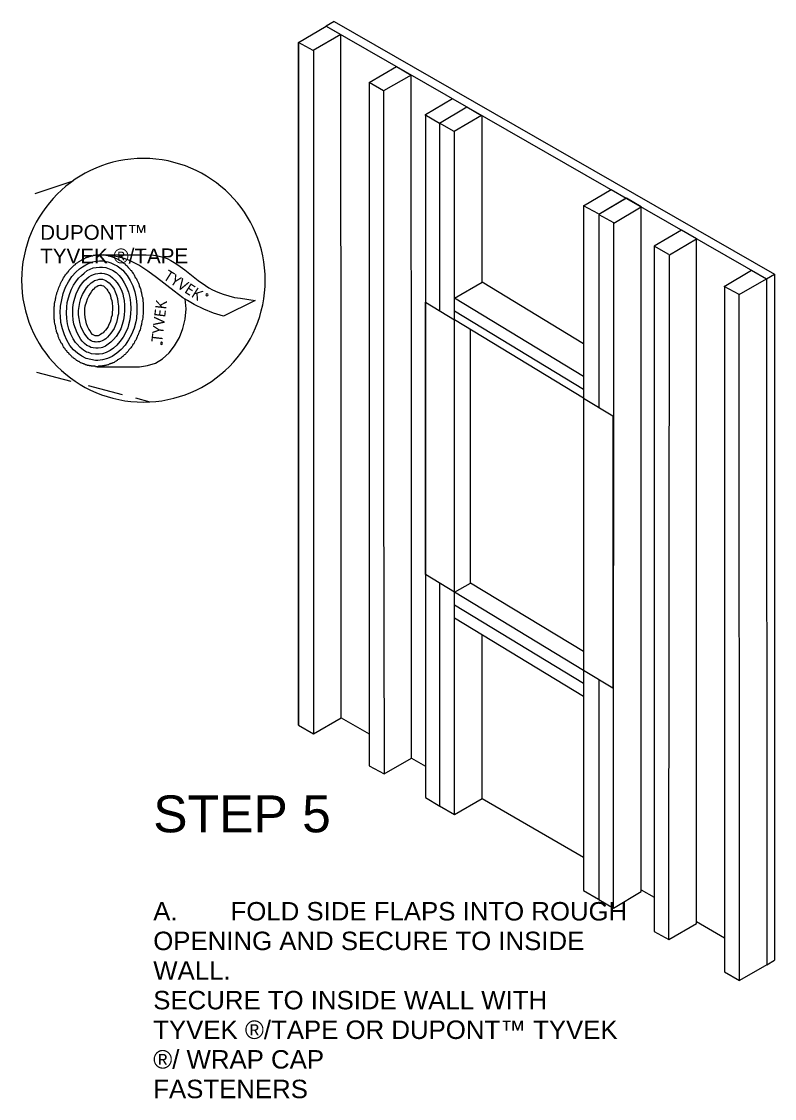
# Model space of a CAD drawing. Header units: inches. Extents: x 0 to 32.7, y -0.1 to 22.9.
# Drawn here: x 10.607 to 13.795, y 6.586 to 11.147 of the extents above; entities that cross this region are included whole.
import ezdxf

# ---------------------------------------------------------------- set-up
doc = ezdxf.new("R2010")
doc.units = ezdxf.units.IN
doc.header["$MEASUREMENT"] = 0
doc.layers.add('PDF_Geometry', color=7, linetype='Continuous', true_color=0x5d5d5d)
doc.layers.add('PDF_Text', color=7, linetype='Continuous')
doc.styles.add('PDF Arial', font='arial.ttf')
doc.styles.add('PDF Chief Blueprint', font='Chief_Blueprint.ttf')
doc.styles.add('PDF Malgun Gothic', font='malgun.ttf')

msp = doc.modelspace()

# ---------------------------------------------------------------- linework, layer by layer
at = {"layer": 'PDF_Geometry', "color": 254, "lineweight": 18, "true_color": 0xe1e1e1}
for points in [[(11.93042777777778, 11.14694166666667), (11.89709444444444, 11.12694166666667), (13.76209444444445, 10.05694166666667), (13.79542777777778, 10.07694166666667)], [(10.94209444444444, 10.15860833333333), (11.13542777777778, 10.15860833333333), (11.16542777777778, 10.15694166666667), (11.19042777777778, 10.15360833333333), (11.20709444444445, 10.14860833333333), (11.22376111111111, 10.14360833333333), (11.23876111111111, 10.135275), (11.25376111111111, 10.12694166666667), (11.26876111111111, 10.11694166666667), (11.29876111111111, 10.095275), (11.35542777777778, 10.050275), (11.38542777777778, 10.02860833333333), (11.40042777777778, 10.01860833333333), (11.41542777777778, 10.010275), (11.43876111111111, 10.000275), (11.46042777777778, 9.991941666666667), (11.48542777777778, 9.985275000000001), (11.50876111111111, 9.978608333333334), (11.53376111111111, 9.975275), (11.59709444444444, 9.965275), (11.46209444444444, 9.898608333333334), (11.42042777777778, 9.911941666666667), (11.37876111111111, 9.928608333333335), (11.33876111111111, 9.948608333333334), (11.31042777777778, 9.965275), (11.29042777777778, 9.976941666666667), (11.25376111111111, 10.005275), (11.17876111111111, 10.06360833333333), (11.14209444444444, 10.090275), (11.10376111111111, 10.115275), (11.08376111111111, 10.125275), (11.06376111111111, 10.135275), (11.04209444444444, 10.14360833333333), (11.02042777777778, 10.14860833333333), (10.99042777777778, 10.155275), (10.95376111111111, 10.15860833333333)], [(10.95209444444444, 10.13360833333333), (10.95209444444444, 10.13360666666667)], [(10.95042777777778, 10.10694166666667), (10.95042777777778, 10.10694)], [(10.92709444444444, 9.685275), (11.10709444444444, 9.685275), (11.14042777777778, 9.690275000000002), (11.17376111111111, 9.700275000000001), (11.20376111111111, 9.718608333333334), (11.23209444444444, 9.743608333333334), (11.25542777777778, 9.773608333333334), (11.27542777777778, 9.808608333333334), (11.29042777777778, 9.846941666666668), (11.30042777777778, 9.886941666666667), (11.30376111111111, 9.930275), (11.30042777777778, 9.971941666666668)], [(11.96042777777778, 8.198608333333334), (12.07876111111111, 8.130275000000001)], [(12.25876111111111, 8.026941666666668), (12.31709444444444, 7.993608333333334)], [(12.55709444444445, 7.856941666666668), (12.98709444444444, 7.608608333333335)], [(13.23042777777778, 7.470275000000001), (13.28542777777778, 7.438608333333335)], [(13.46542777777778, 7.335274999999999), (13.58376111111111, 7.266941666666668)], [(13.76376111111111, 7.151941666666666), (13.79542777777778, 7.171941666666669)]]:
    msp.add_lwpolyline(points, dxfattribs=at)
at = {"layer": 'PDF_Geometry', "color": 7, "lineweight": 18}
for points in [[(11.93042777777778, 11.14694166666667), (13.79542777777778, 10.07694166666667), (13.79542777777778, 7.171941666666669)], [(10.82376111111111, 10.470275), (10.66376111111111, 10.41694166666667)], [(12.44042777777778, 8.730275), (12.31709444444444, 8.805275), (12.31709444444444, 9.958608333333334), (12.44042777777778, 9.883608333333335)], [(10.67042777777778, 9.661941666666667), (10.81542777777778, 9.623608333333333)], [(10.88876111111111, 9.605275), (11.03376111111111, 9.566941666666667)], [(11.15209444444444, 9.535275), (11.09042777777778, 9.551941666666668)], [(12.98709444444444, 9.551941666666668), (13.11042777777778, 9.476941666666667), (13.11042777777778, 8.323608333333334), (12.98709444444444, 8.398608333333334)]]:
    msp.add_lwpolyline(points, dxfattribs=at)
at = {"layer": 'PDF_Geometry', "color": 253, "lineweight": 18, "true_color": 0xa2a2a2}
for points in [[(11.84376111111111, 11.02360833333333), (11.84376111111111, 9.138608333333334), (11.84376111111111, 8.130275000000001), (11.96042777777778, 8.198608333333334), (11.96042777777778, 9.110275000000001), (11.96042777777778, 9.300275000000001), (11.95876111111111, 11.09194166666667), (11.84209444444445, 11.02360833333333), (11.78042777777778, 11.05860833333333), (11.89709444444444, 11.12694166666667), (11.95876111111111, 11.09194166666667)], [(12.07876111111111, 10.88860833333333), (12.19542777777778, 10.95694166666667), (12.25709444444444, 10.920275)], [(12.14042777777778, 10.85360833333333), (12.07876111111111, 10.88860833333333), (12.07876111111111, 9.230275), (12.07876111111111, 7.995275000000001), (12.14209444444444, 7.960275000000001)], [(12.49376111111111, 10.78360833333333), (12.43209444444445, 10.820275), (12.31709444444444, 10.75194166666667), (12.31709444444444, 9.280275000000001), (12.31709444444444, 7.860275), (12.37876111111111, 7.823608333333334)], [(12.31542777777778, 10.75360833333333), (12.37709444444445, 10.71694166666667), (12.49209444444444, 10.785275), (12.55542777777778, 10.74860833333333), (12.43876111111111, 10.68194166666667), (12.37709444444445, 10.71694166666667), (12.37709444444445, 9.920275)], [(12.55709444444445, 10.27694166666667), (12.55709444444445, 10.74860833333333)], [(12.37709444444445, 8.768608333333335), (12.37709444444445, 7.825275000000001), (12.44042777777778, 7.788608333333334), (12.44042777777778, 10.680275)], [(12.98709444444444, 9.643608333333335), (12.44042777777778, 9.975275), (12.55709444444445, 10.04360833333333), (12.55709444444445, 10.61360833333333)], [(12.98709444444444, 10.36694166666667), (13.10376111111111, 10.435275), (13.16709444444444, 10.39860833333333), (13.05209444444444, 10.330275), (13.05209444444444, 9.511941666666667)], [(13.05042777777778, 10.33194166666667), (12.98709444444444, 10.36694166666667), (12.98709444444444, 7.466941666666667), (13.05042777777778, 7.430275000000002)], [(13.11376111111111, 7.391941666666668), (13.23042777777778, 7.461941666666668), (13.23042777777778, 10.36194166666667), (13.16876111111111, 10.39860833333333), (13.05209444444444, 10.330275), (13.11376111111111, 10.295275)], [(13.05209444444444, 8.358608333333335), (13.05209444444444, 7.428608333333333), (13.11376111111111, 7.391941666666668), (13.11542777777778, 10.29360833333333), (13.23042777777778, 10.36194166666667)], [(13.34876111111111, 7.258608333333335), (13.46542777777778, 7.326941666666666), (13.46542777777778, 10.22694166666667), (13.40209444444444, 10.26360833333333), (13.28542777777778, 10.195275)], [(13.34876111111111, 10.160275), (13.28542777777778, 10.195275), (13.28542777777778, 7.293608333333335), (13.34876111111111, 7.258608333333335), (13.35042777777778, 10.15860833333333), (13.46542777777778, 10.22694166666667)], [(13.58376111111111, 10.025275), (13.58376111111111, 7.121941666666668), (13.64709444444444, 7.085274999999999), (13.64542777777778, 9.990275), (13.58209444444445, 10.025275), (13.69876111111111, 10.09360833333333), (13.76209444444445, 10.05694166666667), (13.76376111111111, 7.151941666666666), (13.64709444444444, 7.085274999999999)], [(12.98709444444444, 9.781941666666667), (12.55709444444445, 10.04360833333333)], [(13.64542777777778, 9.990275), (13.76209444444445, 10.05694166666667)], [(12.98709444444444, 9.588608333333333), (12.44042777777778, 9.920275)], [(12.98709444444444, 9.551941666666668), (12.44042777777778, 9.883608333333335)], [(12.98709444444444, 8.398608333333334), (12.44042777777778, 8.730275), (12.50876111111111, 8.768608333333335), (12.50876111111111, 9.841941666666667)], [(12.98709444444444, 8.478608333333334), (12.50876111111111, 8.768608333333335)], [(12.98709444444444, 8.343608333333334), (12.44042777777778, 8.675275000000001)], [(12.98709444444444, 8.288608333333334), (12.44042777777778, 8.620275000000001)], [(12.44042777777778, 7.788608333333334), (12.55709444444445, 7.856941666666668), (12.55709444444445, 8.548608333333334)], [(11.78042777777778, 8.166941666666668), (11.84376111111111, 8.130275000000001)]]:
    msp.add_lwpolyline(points, dxfattribs=at)
for points in [[(11.78042777777778, 8.166941666666668), (11.78042777777778, 9.235275000000001), (11.78042777777778, 11.05860833333333), (11.78042777777778, 9.235275000000001)], [(12.25709444444444, 10.920275), (12.14042777777778, 10.85360833333333), (12.14042777777778, 9.243608333333334), (12.14209444444444, 7.960275000000001), (12.25876111111111, 8.026941666666668), (12.25876111111111, 9.021941666666667), (12.25876111111111, 9.268608333333335)]]:
    msp.add_lwpolyline(points, close=True, dxfattribs=at)
at = {"layer": 'PDF_Geometry', "color": 7, "lineweight": 18}
msp.add_lwpolyline([(11.12349046111111, 10.56694136666667, 0.0002666152543070975), (11.12292777777778, 10.56694166666667, 3667.052950814895)], format="xyb", close=True, dxfattribs=at)
at = {"layer": 'PDF_Geometry', "color": 254, "lineweight": 18, "true_color": 0xe1e1e1}
for points in [[(10.91376111111111, 9.686941666666668), (10.91209444444444, 9.686941666666668), (10.90876111111111, 9.686941666666668), (10.90709444444444, 9.686941666666668), (10.90542777777778, 9.686941666666668), (10.90376111111111, 9.686941666666668), (10.90209444444444, 9.688608333333335), (10.90042777777778, 9.688608333333335), (10.89709444444444, 9.688608333333335), (10.89542777777778, 9.688608333333335), (10.89376111111111, 9.690275000000002), (10.89209444444444, 9.690275000000002), (10.88876111111111, 9.690275000000002), (10.88709444444445, 9.690275000000002), (10.88542777777778, 9.691941666666667), (10.88376111111111, 9.691941666666667), (10.88042777777778, 9.693608333333334), (10.87876111111111, 9.693608333333334), (10.87709444444445, 9.693608333333334), (10.87542777777778, 9.695275), (10.87209444444444, 9.695275), (10.87042777777778, 9.696941666666667), (10.86876111111111, 9.696941666666667), (10.86542777777778, 9.698608333333334), (10.86376111111111, 9.700275000000001), (10.86209444444444, 9.700275000000001), (10.85876111111111, 9.701941666666666), (10.85709444444444, 9.701941666666666), (10.85542777777778, 9.703608333333333), (10.85209444444444, 9.705275), (10.85042777777778, 9.706941666666667), (10.84876111111111, 9.706941666666667), (10.84542777777778, 9.708608333333334), (10.84376111111111, 9.710275000000001), (10.84042777777778, 9.711941666666668), (10.83876111111111, 9.713608333333333), (10.83709444444444, 9.715275), (10.83376111111111, 9.716941666666667), (10.83209444444445, 9.718608333333334), (10.83042777777778, 9.720275), (10.82709444444444, 9.721941666666668), (10.82542777777778, 9.723608333333335), (10.82209444444444, 9.725275), (10.82042777777778, 9.728608333333334), (10.81876111111111, 9.730275), (10.81542777777778, 9.731941666666668), (10.81376111111111, 9.733608333333335), (10.81209444444444, 9.736941666666667), (10.80876111111111, 9.738608333333334), (10.80709444444445, 9.741941666666667), (10.80542777777778, 9.743608333333334), (10.80209444444444, 9.745275000000001), (10.80042777777778, 9.748608333333333), (10.79876111111111, 9.751941666666667), (10.79542777777778, 9.753608333333334), (10.79376111111111, 9.756941666666668), (10.79209444444444, 9.760275), (10.79042777777778, 9.761941666666667), (10.78709444444444, 9.765275), (10.78542777777778, 9.768608333333335), (10.78376111111111, 9.771941666666667), (10.78209444444444, 9.775275), (10.78042777777778, 9.778608333333334), (10.77876111111111, 9.781941666666667), (10.77542777777778, 9.785275), (10.77376111111111, 9.788608333333334), (10.77209444444444, 9.791941666666668), (10.77042777777778, 9.795275), (10.76876111111111, 9.798608333333334), (10.76709444444444, 9.801941666666668), (10.76542777777778, 9.806941666666667), (10.76376111111111, 9.810275), (10.76209444444445, 9.813608333333335), (10.76209444444445, 9.818608333333334), (10.76042777777778, 9.821941666666667), (10.75876111111111, 9.825275000000001), (10.75709444444444, 9.830275), (10.75542777777778, 9.833608333333334), (10.75542777777778, 9.838608333333333), (10.75376111111111, 9.841941666666667), (10.75209444444445, 9.846941666666668), (10.75209444444445, 9.851941666666667), (10.75042777777778, 9.855275), (10.75042777777778, 9.860275000000001), (10.74876111111111, 9.865275), (10.74876111111111, 9.868608333333334), (10.74709444444444, 9.873608333333333), (10.74709444444444, 9.878608333333334), (10.74709444444444, 9.881941666666668), (10.74542777777778, 9.886941666666667), (10.74542777777778, 9.891941666666668), (10.74542777777778, 9.896941666666667), (10.74542777777778, 9.901941666666668), (10.74542777777778, 9.905275000000001), (10.74542777777778, 9.910275), (10.74542777777778, 9.915275000000001), (10.74542777777778, 9.920275), (10.74542777777778, 9.925275000000001), (10.74542777777778, 9.930275), (10.74542777777778, 9.933608333333334), (10.74542777777778, 9.938608333333335), (10.74709444444444, 9.943608333333334), (10.74709444444444, 9.948608333333334), (10.74709444444444, 9.953608333333333), (10.74876111111111, 9.958608333333334), (10.74876111111111, 9.961941666666668), (10.75042777777778, 9.966941666666667), (10.75042777777778, 9.971941666666668), (10.75209444444445, 9.976941666666667), (10.75209444444445, 9.980275), (10.75376111111111, 9.985275000000001), (10.75542777777778, 9.990275), (10.75709444444444, 9.993608333333334), (10.75709444444444, 9.998608333333333), (10.75876111111111, 10.00360833333333), (10.76042777777778, 10.00694166666667), (10.76209444444445, 10.01194166666667), (10.76376111111111, 10.015275), (10.76542777777778, 10.020275), (10.76709444444444, 10.02360833333333), (10.76876111111111, 10.02860833333333), (10.77042777777778, 10.03194166666667), (10.77209444444444, 10.03694166666667), (10.77376111111111, 10.040275), (10.77542777777778, 10.04360833333333), (10.77709444444444, 10.04860833333333), (10.78042777777778, 10.05194166666667), (10.78209444444444, 10.055275), (10.78376111111111, 10.05860833333333), (10.78542777777778, 10.06194166666667), (10.78876111111111, 10.06694166666667), (10.79042777777778, 10.070275), (10.79376111111111, 10.07360833333333), (10.79542777777778, 10.07694166666667), (10.79709444444445, 10.080275), (10.80042777777778, 10.08194166666667), (10.80209444444444, 10.085275), (10.80542777777778, 10.08860833333333), (10.80709444444445, 10.09194166666667), (10.81042777777778, 10.095275), (10.81209444444444, 10.09694166666667), (10.81376111111111, 10.100275), (10.81709444444444, 10.10194166666667), (10.82042777777778, 10.105275), (10.82209444444444, 10.10694166666667), (10.82542777777778, 10.110275), (10.82709444444444, 10.11194166666667), (10.83042777777778, 10.115275), (10.83209444444445, 10.11694166666667), (10.83542777777778, 10.11860833333333), (10.83709444444444, 10.12194166666667), (10.84042777777778, 10.12360833333333), (10.84209444444445, 10.125275), (10.84542777777778, 10.12694166666667), (10.84876111111111, 10.12860833333333), (10.85042777777778, 10.130275), (10.85376111111111, 10.13194166666667), (10.85542777777778, 10.13360833333333), (10.85876111111111, 10.135275), (10.86042777777778, 10.13694166666667), (10.86376111111111, 10.13860833333333), (10.86542777777778, 10.140275), (10.86876111111111, 10.14194166666667), (10.87209444444444, 10.14194166666667), (10.87376111111111, 10.14360833333333), (10.87709444444445, 10.145275), (10.87876111111111, 10.14694166666667), (10.88209444444444, 10.14694166666667), (10.88376111111111, 10.14860833333333), (10.88709444444445, 10.14860833333333), (10.88876111111111, 10.150275), (10.89209444444444, 10.150275), (10.89376111111111, 10.15194166666667), (10.89542777777778, 10.15194166666667), (10.89876111111111, 10.15360833333333), (10.90042777777778, 10.15360833333333), (10.90376111111111, 10.155275), (10.90542777777778, 10.155275), (10.90876111111111, 10.155275), (10.91042777777778, 10.15694166666667), (10.91209444444444, 10.15694166666667), (10.91542777777778, 10.15694166666667), (10.91709444444444, 10.15694166666667), (10.91876111111111, 10.15694166666667), (10.92209444444445, 10.15860833333333), (10.92376111111111, 10.15860833333333), (10.92542777777778, 10.15860833333333), (10.92876111111111, 10.15860833333333), (10.93042777777778, 10.15860833333333), (10.93209444444445, 10.15860833333333), (10.93376111111111, 10.15860833333333), (10.93709444444444, 10.15860833333333), (10.93876111111111, 10.15860833333333), (10.94042777777778, 10.15860833333333), (10.94209444444444, 10.15860833333333), (10.94542777777778, 10.15860833333333), (10.94709444444444, 10.15860833333333), (10.94876111111111, 10.15860833333333), (10.95042777777778, 10.15860833333333), (10.95209444444444, 10.15860833333333), (10.95376111111111, 10.15860833333333), (10.95542777777778, 10.15860833333333), (10.95876111111111, 10.15860833333333), (10.96042777777778, 10.15860833333333), (10.96209444444444, 10.15860833333333), (10.96376111111111, 10.15694166666667), (10.96542777777778, 10.15694166666667), (10.96709444444445, 10.15694166666667), (10.97042777777778, 10.15694166666667), (10.97209444444444, 10.15694166666667), (10.97376111111111, 10.155275), (10.97542777777778, 10.155275), (10.97876111111111, 10.155275), (10.98042777777778, 10.15360833333333), (10.98209444444444, 10.15360833333333), (10.98376111111111, 10.15360833333333), (10.98709444444444, 10.15194166666667), (10.98876111111111, 10.15194166666667), (10.99042777777778, 10.150275), (10.99209444444444, 10.150275), (10.99542777777778, 10.14860833333333), (10.99709444444444, 10.14860833333333), (10.99876111111111, 10.14694166666667), (11.00209444444445, 10.14694166666667), (11.00376111111111, 10.145275), (11.00542777777778, 10.145275), (11.00876111111111, 10.14360833333333), (11.01042777777778, 10.14194166666667), (11.01209444444445, 10.14194166666667), (11.01542777777778, 10.140275), (11.01709444444444, 10.13860833333333), (11.01876111111111, 10.13694166666667), (11.02209444444444, 10.13694166666667), (11.02376111111111, 10.135275), (11.02709444444444, 10.13360833333333), (11.02876111111111, 10.13194166666667), (11.03042777777778, 10.130275), (11.03376111111111, 10.12860833333333), (11.03542777777778, 10.12694166666667), (11.03709444444444, 10.125275), (11.04042777777778, 10.12360833333333), (11.04209444444444, 10.12194166666667), (11.04542777777778, 10.120275), (11.04709444444445, 10.11694166666667), (11.04876111111111, 10.115275), (11.05209444444444, 10.11360833333333), (11.05376111111111, 10.11194166666667), (11.05542777777778, 10.10860833333333), (11.05876111111111, 10.10694166666667), (11.06042777777778, 10.10360833333333), (11.06209444444444, 10.10194166666667), (11.06542777777778, 10.09860833333333), (11.06709444444444, 10.09694166666667), (11.06876111111111, 10.09360833333333), (11.07209444444444, 10.09194166666667), (11.07376111111111, 10.08860833333333), (11.07542777777778, 10.085275), (11.07709444444444, 10.08360833333333), (11.08042777777778, 10.080275), (11.08209444444445, 10.07694166666667), (11.08376111111111, 10.07360833333333), (11.08542777777778, 10.070275), (11.08709444444444, 10.06694166666667), (11.08876111111111, 10.06360833333333), (11.09209444444445, 10.060275), (11.09376111111111, 10.05694166666667), (11.09542777777778, 10.05360833333333), (11.09709444444444, 10.050275), (11.09876111111111, 10.04694166666667), (11.10042777777778, 10.04194166666667), (11.10209444444444, 10.03860833333333), (11.10376111111111, 10.035275), (11.10542777777778, 10.03194166666667), (11.10542777777778, 10.02694166666667), (11.10709444444444, 10.02360833333333), (11.10876111111111, 10.01860833333333), (11.11042777777778, 10.015275), (11.11209444444444, 10.01194166666667), (11.11209444444444, 10.00694166666667), (11.11376111111111, 10.00194166666667), (11.11542777777778, 9.998608333333333), (11.11542777777778, 9.993608333333334), (11.11709444444444, 9.990275), (11.11709444444444, 9.985275000000001), (11.11876111111111, 9.980275), (11.11876111111111, 9.976941666666667), (11.12042777777778, 9.971941666666668), (11.12042777777778, 9.966941666666667), (11.12042777777778, 9.961941666666668), (11.12209444444444, 9.958608333333334), (11.12209444444444, 9.953608333333333), (11.12209444444444, 9.948608333333334), (11.12209444444444, 9.943608333333334), (11.12209444444444, 9.938608333333335), (11.12209444444444, 9.935275), (11.12209444444444, 9.930275), (11.12209444444444, 9.925275000000001), (11.12209444444444, 9.920275), (11.12209444444444, 9.915275000000001), (11.12209444444444, 9.910275), (11.12209444444444, 9.906941666666667), (11.12042777777778, 9.901941666666668), (11.12042777777778, 9.896941666666667), (11.12042777777778, 9.891941666666668), (11.11876111111111, 9.886941666666667), (11.11876111111111, 9.883608333333335), (11.11709444444444, 9.878608333333334), (11.11709444444444, 9.873608333333333), (11.11542777777778, 9.868608333333334), (11.11542777777778, 9.863608333333334), (11.11376111111111, 9.860275000000001), (11.11209444444444, 9.855275), (11.11042777777778, 9.850275), (11.11042777777778, 9.846941666666668), (11.10876111111111, 9.841941666666667), (11.10709444444444, 9.836941666666668), (11.10542777777778, 9.833608333333334), (11.10376111111111, 9.828608333333333), (11.10209444444444, 9.825275000000001), (11.10042777777778, 9.820275), (11.09876111111111, 9.816941666666667), (11.09709444444444, 9.811941666666668), (11.09542777777778, 9.808608333333334), (11.09376111111111, 9.805275), (11.09209444444445, 9.800275000000001), (11.09042777777778, 9.796941666666667), (11.08709444444444, 9.793608333333333), (11.08542777777778, 9.790275000000001), (11.08376111111111, 9.785275), (11.08209444444445, 9.781941666666667), (11.07876111111111, 9.778608333333334), (11.07709444444444, 9.775275), (11.07542777777778, 9.771941666666667), (11.07209444444444, 9.768608333333335), (11.07042777777778, 9.765275), (11.06709444444444, 9.761941666666667), (11.06542777777778, 9.760275), (11.06209444444444, 9.756941666666668), (11.06042777777778, 9.753608333333334), (11.05876111111111, 9.750275), (11.05542777777778, 9.748608333333333), (11.05376111111111, 9.745275000000001), (11.05042777777778, 9.741941666666667), (11.04876111111111, 9.740275), (11.04542777777778, 9.736941666666667), (11.04209444444444, 9.735275000000001), (11.04042777777778, 9.731941666666668), (11.03709444444444, 9.730275), (11.03542777777778, 9.728608333333334), (11.03209444444444, 9.725275), (11.03042777777778, 9.723608333333335), (11.02709444444444, 9.721941666666668), (11.02542777777778, 9.720275), (11.02209444444444, 9.718608333333334), (11.01876111111111, 9.716941666666667), (11.01709444444444, 9.715275), (11.01376111111111, 9.713608333333333), (11.01209444444445, 9.711941666666668), (11.00876111111111, 9.710275000000001), (11.00709444444444, 9.708608333333334), (11.00376111111111, 9.706941666666667), (11.00209444444445, 9.705275), (10.99876111111111, 9.703608333333333), (10.99542777777778, 9.701941666666666), (10.99376111111111, 9.701941666666666), (10.99042777777778, 9.700275000000001), (10.98876111111111, 9.698608333333334), (10.98542777777778, 9.698608333333334), (10.98376111111111, 9.696941666666667), (10.98042777777778, 9.696941666666667), (10.97876111111111, 9.695275), (10.97542777777778, 9.693608333333334), (10.97376111111111, 9.693608333333334), (10.97209444444444, 9.693608333333334), (10.96876111111111, 9.691941666666667), (10.96709444444445, 9.691941666666667), (10.96376111111111, 9.690275000000002), (10.96209444444444, 9.690275000000002), (10.95876111111111, 9.690275000000002), (10.95709444444445, 9.688608333333335), (10.95542777777778, 9.688608333333335), (10.95209444444444, 9.688608333333335), (10.95042777777778, 9.688608333333335), (10.94876111111111, 9.686941666666668), (10.94542777777778, 9.686941666666668), (10.94376111111111, 9.686941666666668), (10.94209444444444, 9.686941666666668), (10.93876111111111, 9.686941666666668), (10.93709444444444, 9.686941666666668), (10.93542777777778, 9.686941666666668), (10.93376111111111, 9.686941666666668), (10.93042777777778, 9.685275), (10.92876111111111, 9.685275), (10.92709444444444, 9.685275), (10.92542777777778, 9.685275), (10.92209444444445, 9.685275), (10.92042777777778, 9.685275), (10.91876111111111, 9.686941666666668), (10.91709444444444, 9.686941666666668), (10.91542777777778, 9.686941666666668)], [(10.95209444444444, 10.13360833333333), (10.97209444444444, 10.12860833333333), (10.98542777777778, 10.125275), (10.99876111111111, 10.11860833333333), (11.01209444444445, 10.11194166666667), (11.02376111111111, 10.10360833333333), (11.03542777777778, 10.09360833333333), (11.04542777777778, 10.08194166666667), (11.05376111111111, 10.07194166666667), (11.06709444444444, 10.050275), (11.07876111111111, 10.02694166666667), (11.08709444444444, 10.00194166666667), (11.09209444444445, 9.973608333333335), (11.09542777777778, 9.946941666666667), (11.09542777777778, 9.918608333333333), (11.09376111111111, 9.888608333333334), (11.09042777777778, 9.875275), (11.08376111111111, 9.848608333333335), (11.07209444444444, 9.821941666666667), (11.06042777777778, 9.798608333333334), (11.04542777777778, 9.776941666666668), (11.02876111111111, 9.758608333333335), (11.01042777777778, 9.741941666666667), (10.99042777777778, 9.728608333333334), (10.97042777777778, 9.720275), (10.95042777777778, 9.713608333333333), (10.93042777777778, 9.711941666666668), (10.92042777777778, 9.711941666666668), (10.90042777777778, 9.715275), (10.88042777777778, 9.720275), (10.86209444444444, 9.730275), (10.84376111111111, 9.741941666666667), (10.82709444444444, 9.756941666666668), (10.81209444444444, 9.775275), (10.79876111111111, 9.796941666666667), (10.78876111111111, 9.820275), (10.78042777777778, 9.845275), (10.77376111111111, 9.871941666666668), (10.77209444444444, 9.898608333333334), (10.77042777777778, 9.913608333333334), (10.77209444444444, 9.941941666666667), (10.77709444444444, 9.968608333333334), (10.78376111111111, 9.995275000000001), (10.79376111111111, 10.02194166666667), (10.80542777777778, 10.045275), (10.82042777777778, 10.06694166666667), (10.83709444444444, 10.085275), (10.85209444444444, 10.100275), (10.86542777777778, 10.10860833333333), (10.87876111111111, 10.11694166666667), (10.89376111111111, 10.12360833333333), (10.90876111111111, 10.12860833333333), (10.92209444444445, 10.13194166666667), (10.93709444444444, 10.13360833333333)], [(10.95042777777778, 10.10694166666667), (10.96376111111111, 10.105275), (10.97876111111111, 10.100275), (10.99209444444444, 10.09360833333333), (11.00709444444444, 10.08360833333333), (11.02042777777778, 10.07194166666667), (11.03209444444444, 10.05694166666667), (11.04209444444444, 10.040275), (11.05209444444444, 10.02194166666667), (11.06042777777778, 10.000275), (11.06542777777778, 9.978608333333334), (11.06876111111111, 9.955275), (11.07042777777778, 9.931941666666667), (11.06876111111111, 9.908608333333333), (11.06542777777778, 9.883608333333335), (11.06042777777778, 9.861941666666667), (11.05709444444445, 9.850275), (11.04709444444445, 9.828608333333333), (11.03709444444444, 9.810275), (11.02376111111111, 9.791941666666668), (11.01042777777778, 9.776941666666668), (10.99709444444444, 9.763608333333334), (10.98209444444444, 9.753608333333334), (10.96542777777778, 9.745275000000001), (10.95042777777778, 9.740275), (10.93542777777778, 9.738608333333334), (10.92042777777778, 9.738608333333334), (10.90376111111111, 9.740275), (10.89042777777778, 9.745275000000001), (10.88209444444444, 9.746941666666668), (10.86876111111111, 9.755275000000001), (10.85542777777778, 9.766941666666668), (10.84209444444445, 9.780275000000001), (10.83542777777778, 9.786941666666667), (10.82542777777778, 9.803608333333335), (10.81542777777778, 9.823608333333334), (10.80709444444445, 9.843608333333334), (10.80209444444444, 9.866941666666667), (10.79876111111111, 9.888608333333334), (10.79709444444445, 9.913608333333334), (10.79876111111111, 9.936941666666668), (10.80042777777778, 9.956941666666667), (10.80542777777778, 9.976941666666667), (10.81209444444444, 9.995275000000001), (10.81876111111111, 10.01360833333333), (10.82709444444444, 10.030275), (10.83709444444444, 10.045275), (10.84876111111111, 10.060275), (10.86042777777778, 10.07194166666667), (10.87209444444444, 10.08194166666667), (10.88542777777778, 10.09194166666667), (10.89709444444444, 10.09860833333333), (10.91042777777778, 10.10360833333333), (10.92376111111111, 10.105275), (10.93709444444444, 10.10694166666667)], [(10.94709444444444, 10.08194166666667), (10.95709444444445, 10.080275), (10.97042777777778, 10.075275), (10.98209444444444, 10.070275), (10.99209444444444, 10.06194166666667), (11.00209444444445, 10.05194166666667), (11.01209444444445, 10.040275), (11.02042777777778, 10.02694166666667), (11.02876111111111, 10.01194166666667), (11.03542777777778, 9.993608333333334), (11.03709444444444, 9.983608333333335), (11.04209444444444, 9.965275), (11.04376111111111, 9.945275), (11.04376111111111, 9.923608333333334), (11.04209444444444, 9.903608333333334), (11.03876111111111, 9.883608333333335), (11.03376111111111, 9.863608333333334), (11.02709444444444, 9.845275), (11.01709444444444, 9.828608333333333), (11.00709444444444, 9.813608333333335), (10.99709444444444, 9.800275000000001), (10.98542777777778, 9.788608333333334), (10.97376111111111, 9.780275000000001), (10.96209444444444, 9.771941666666667), (10.95042777777778, 9.766941666666668), (10.94376111111111, 9.765275), (10.93209444444445, 9.763608333333334), (10.92209444444445, 9.763608333333334), (10.91042777777778, 9.765275), (10.90042777777778, 9.766941666666668), (10.89542777777778, 9.770275), (10.88376111111111, 9.775275), (10.87376111111111, 9.783608333333333), (10.86376111111111, 9.793608333333333), (10.85876111111111, 9.800275000000001), (10.85042777777778, 9.813608333333335), (10.84209444444445, 9.828608333333333), (10.83542777777778, 9.846941666666668), (10.82876111111111, 9.865275), (10.82542777777778, 9.883608333333335), (10.82376111111111, 9.903608333333334), (10.82376111111111, 9.925275000000001), (10.82376111111111, 9.935275), (10.82709444444444, 9.955275), (10.83209444444445, 9.975275), (10.83876111111111, 9.993608333333334), (10.84709444444444, 10.01194166666667), (10.85709444444444, 10.02860833333333), (10.86709444444444, 10.04194166666667), (10.87209444444444, 10.04860833333333), (10.88376111111111, 10.05860833333333), (10.89209444444444, 10.065275), (10.90209444444444, 10.07194166666667), (10.91209444444444, 10.075275), (10.92042777777778, 10.07860833333333), (10.93042777777778, 10.080275), (10.93876111111111, 10.08194166666667)], [(10.94542777777778, 10.055275), (10.95042777777778, 10.055275), (10.95709444444445, 10.05360833333333), (10.96376111111111, 10.050275), (10.97042777777778, 10.045275), (10.97876111111111, 10.040275), (10.98542777777778, 10.03194166666667), (10.99209444444444, 10.02360833333333), (10.99876111111111, 10.01360833333333), (11.00376111111111, 10.00194166666667), (11.00876111111111, 9.988608333333334), (11.01376111111111, 9.973608333333335), (11.01542777777778, 9.958608333333334), (11.01709444444444, 9.941941666666667), (11.01709444444444, 9.925275000000001), (11.01709444444444, 9.908608333333333), (11.01542777777778, 9.900275), (11.01209444444445, 9.885275), (11.00876111111111, 9.871941666666668), (11.00376111111111, 9.858608333333335), (10.99876111111111, 9.846941666666668), (10.99209444444444, 9.836941666666668), (10.98542777777778, 9.826941666666666), (10.97876111111111, 9.818608333333334), (10.97042777777778, 9.810275), (10.96376111111111, 9.803608333333335), (10.95709444444445, 9.798608333333334), (10.94876111111111, 9.795275), (10.94209444444444, 9.791941666666668), (10.93709444444444, 9.790275000000001), (10.93042777777778, 9.790275000000001), (10.92376111111111, 9.788608333333334), (10.91876111111111, 9.790275000000001), (10.91376111111111, 9.790275000000001), (10.90709444444444, 9.791941666666668), (10.90209444444444, 9.795275), (10.89542777777778, 9.798608333333334), (10.89042777777778, 9.803608333333335), (10.88542777777778, 9.810275), (10.87876111111111, 9.816941666666667), (10.87209444444444, 9.826941666666666), (10.86542777777778, 9.840275), (10.85876111111111, 9.855275), (10.85376111111111, 9.871941666666668), (10.85042777777778, 9.888608333333334), (10.84876111111111, 9.905275000000001), (10.84876111111111, 9.923608333333334), (10.85042777777778, 9.940275000000002), (10.85376111111111, 9.956941666666667), (10.85876111111111, 9.973608333333335), (10.86542777777778, 9.990275), (10.87376111111111, 10.005275), (10.88209444444444, 10.01860833333333), (10.89042777777778, 10.02860833333333), (10.89542777777778, 10.03360833333333), (10.90209444444444, 10.040275), (10.90876111111111, 10.045275), (10.91542777777778, 10.050275), (10.92209444444445, 10.05194166666667), (10.92876111111111, 10.05360833333333), (10.93542777777778, 10.055275)], [(10.94376111111111, 10.030275), (10.94709444444444, 10.02860833333333), (10.95376111111111, 10.02694166666667), (10.96042777777778, 10.02194166666667), (10.96876111111111, 10.01360833333333), (10.97209444444444, 10.00694166666667), (10.97542777777778, 10.000275), (10.98042777777778, 9.993608333333334), (10.98376111111111, 9.985275000000001), (10.98542777777778, 9.975275), (10.98876111111111, 9.965275), (10.99042777777778, 9.955275), (10.99209444444444, 9.938608333333335), (10.99209444444444, 9.926941666666668), (10.99042777777778, 9.915275000000001), (10.99042777777778, 9.903608333333334), (10.98709444444444, 9.893608333333335), (10.98542777777778, 9.883608333333335), (10.98209444444444, 9.873608333333333), (10.97709444444444, 9.863608333333334), (10.97376111111111, 9.855275), (10.96876111111111, 9.846941666666668), (10.96209444444444, 9.840275), (10.95709444444445, 9.833608333333334), (10.95209444444444, 9.828608333333333), (10.94709444444444, 9.825275000000001), (10.94209444444444, 9.821941666666667), (10.93709444444444, 9.818608333333334), (10.93209444444445, 9.815275000000002), (10.92876111111111, 9.815275000000002), (10.92376111111111, 9.815275000000002), (10.91876111111111, 9.815275000000002), (10.91376111111111, 9.818608333333334), (10.90709444444444, 9.821941666666667), (10.90042777777778, 9.830275), (10.89709444444444, 9.836941666666668), (10.89209444444444, 9.843608333333334), (10.88709444444445, 9.855275), (10.88209444444444, 9.866941666666667), (10.87876111111111, 9.880275000000001), (10.87709444444445, 9.893608333333335), (10.87542777777778, 9.908608333333333), (10.87542777777778, 9.923608333333334), (10.87542777777778, 9.930275), (10.87709444444445, 9.943608333333334), (10.88209444444444, 9.958608333333334), (10.88709444444445, 9.971941666666668), (10.89209444444444, 9.983608333333335), (10.89876111111111, 9.995275000000001), (10.90542777777778, 10.005275), (10.91209444444444, 10.01360833333333), (10.91542777777778, 10.01694166666667), (10.92042777777778, 10.02194166666667), (10.92542777777778, 10.025275), (10.93209444444445, 10.02860833333333), (10.93876111111111, 10.030275)]]:
    msp.add_lwpolyline(points, close=True, dxfattribs=at)
at = {"layer": 'PDF_Geometry', "color": 251, "lineweight": 18, "true_color": 0x686868}
msp.add_arc((11.19959356771555, 9.785094480659348), 0.003513852783361159, 89.98570433398447, 101.230404074943, dxfattribs=at)
for points in [[(11.39209444444444, 9.993608333333334), (11.38933301111111, 9.993608333333334), (11.38709444444445, 9.991742866666666), (11.38709444444445, 9.989441666666668)], [(11.38709444444445, 9.989441666666668), (11.38709444444445, 9.987140483333334), (11.38933301111111, 9.985275000000001), (11.39209444444444, 9.985275000000001)], [(11.39709444444444, 9.989441666666668), (11.39709444444444, 9.991742866666666), (11.39485586111111, 9.993608333333334), (11.39209444444444, 9.993608333333334)], [(11.39209444444444, 9.985275000000001), (11.39485586111111, 9.985275000000001), (11.39709444444444, 9.987140483333334), (11.39709444444444, 9.989441666666668)], [(11.19890922777778, 9.78854105), (11.19693406111111, 9.788148900000001), (11.19542777777778, 9.786089716666668), (11.19542777777778, 9.783608333333333)], [(11.19542777777778, 9.783608333333333), (11.19542777777778, 9.780846916666668), (11.19729324444445, 9.778608333333334), (11.19959444444445, 9.778608333333334)], [(11.20376111111111, 9.783608333333333), (11.20376111111111, 9.786369766666667), (11.20189562777778, 9.788608333333334), (11.19959444444445, 9.788608333333334)], [(11.19959444444445, 9.778608333333334), (11.20189562777778, 9.778608333333334), (11.20376111111111, 9.780846916666668), (11.20376111111111, 9.783608333333333)]]:
    msp.add_open_spline(points, degree=3, dxfattribs=at)

# ---------------------------------------------------------------- texts
at = {"layer": 'PDF_Text', "char_height": 0.06244786531979649, "attachment_point": 7, "style": 'PDF Arial'}
for s, insert, rotation in [('DUPONT™', (10.68611305835222, 10.22162665218112), 0.11257467334408829), ('TYVEK ®/TAPE', (10.68630996692526, 10.12140858951559), 0.11257467334392826)]:
    msp.add_mtext(s, dxfattribs=dict(at, insert=insert, rotation=rotation))
at = {"layer": 'PDF_Text', "color": 251, "true_color": 0x686868, "attachment_point": 7}
for s, insert, char_height, rotation, style in [('TYVEK', (11.20414844024487, 10.05778659941159), 0.04702101434111521, 327.79581048642024, 'PDF Malgun Gothic'), ('R', (11.38982110535828, 9.989262393563966), 0.005287786189046362, 327.7958105459735, 'PDF Chief Blueprint'), ('TYVEK', (11.203072630657, 9.787358578693569), 0.04702101434111521, 83.41939073110491, 'PDF Malgun Gothic'), ('R', (11.20349510794285, 9.77997585863386), 0.005287786189046362, 83.4193919070013, 'PDF Chief Blueprint')]:
    msp.add_mtext(s, dxfattribs=dict(at, insert=insert, char_height=char_height, rotation=rotation, style=style))
at = {"layer": 'PDF_Text', "attachment_point": 7, "style": 'PDF Arial'}
for s, insert, char_height in [('STEP 5', (11.16453459444444, 7.71096583490684), 0.1562750070597884), ('A.', (11.16481674444444, 7.340069864141666), 0.07813750352989422), ('FOLD SIDE FLAPS INTO ROUGH', (11.49215506825924, 7.338684616064254), 0.07813750352989422), ('OPENING AND SECURE TO INSIDE', (11.16481674444444, 7.213250588607589), 0.07813750352989422), ('WALL.', (11.16481674444444, 7.089201809228333), 0.07813750352989422), ('SECURE TO INSIDE WALL WITH', (11.16481674444444, 6.962382533694255), 0.07813750352989422), ('TYVEK ®/TAPE OR DUPONT™ TYVEK', (11.16481674444444, 6.836948506237588), 0.07813750352989422), ('®/ WRAP CAP', (11.16481674444444, 6.711521858752921), 0.07813750352989422), ('FASTENERS', (11.16481674444444, 6.586080451324255), 0.07813750352989422)]:
    msp.add_mtext(s, dxfattribs=dict(at, insert=insert, char_height=char_height))

doc.saveas('drawing.dxf')
